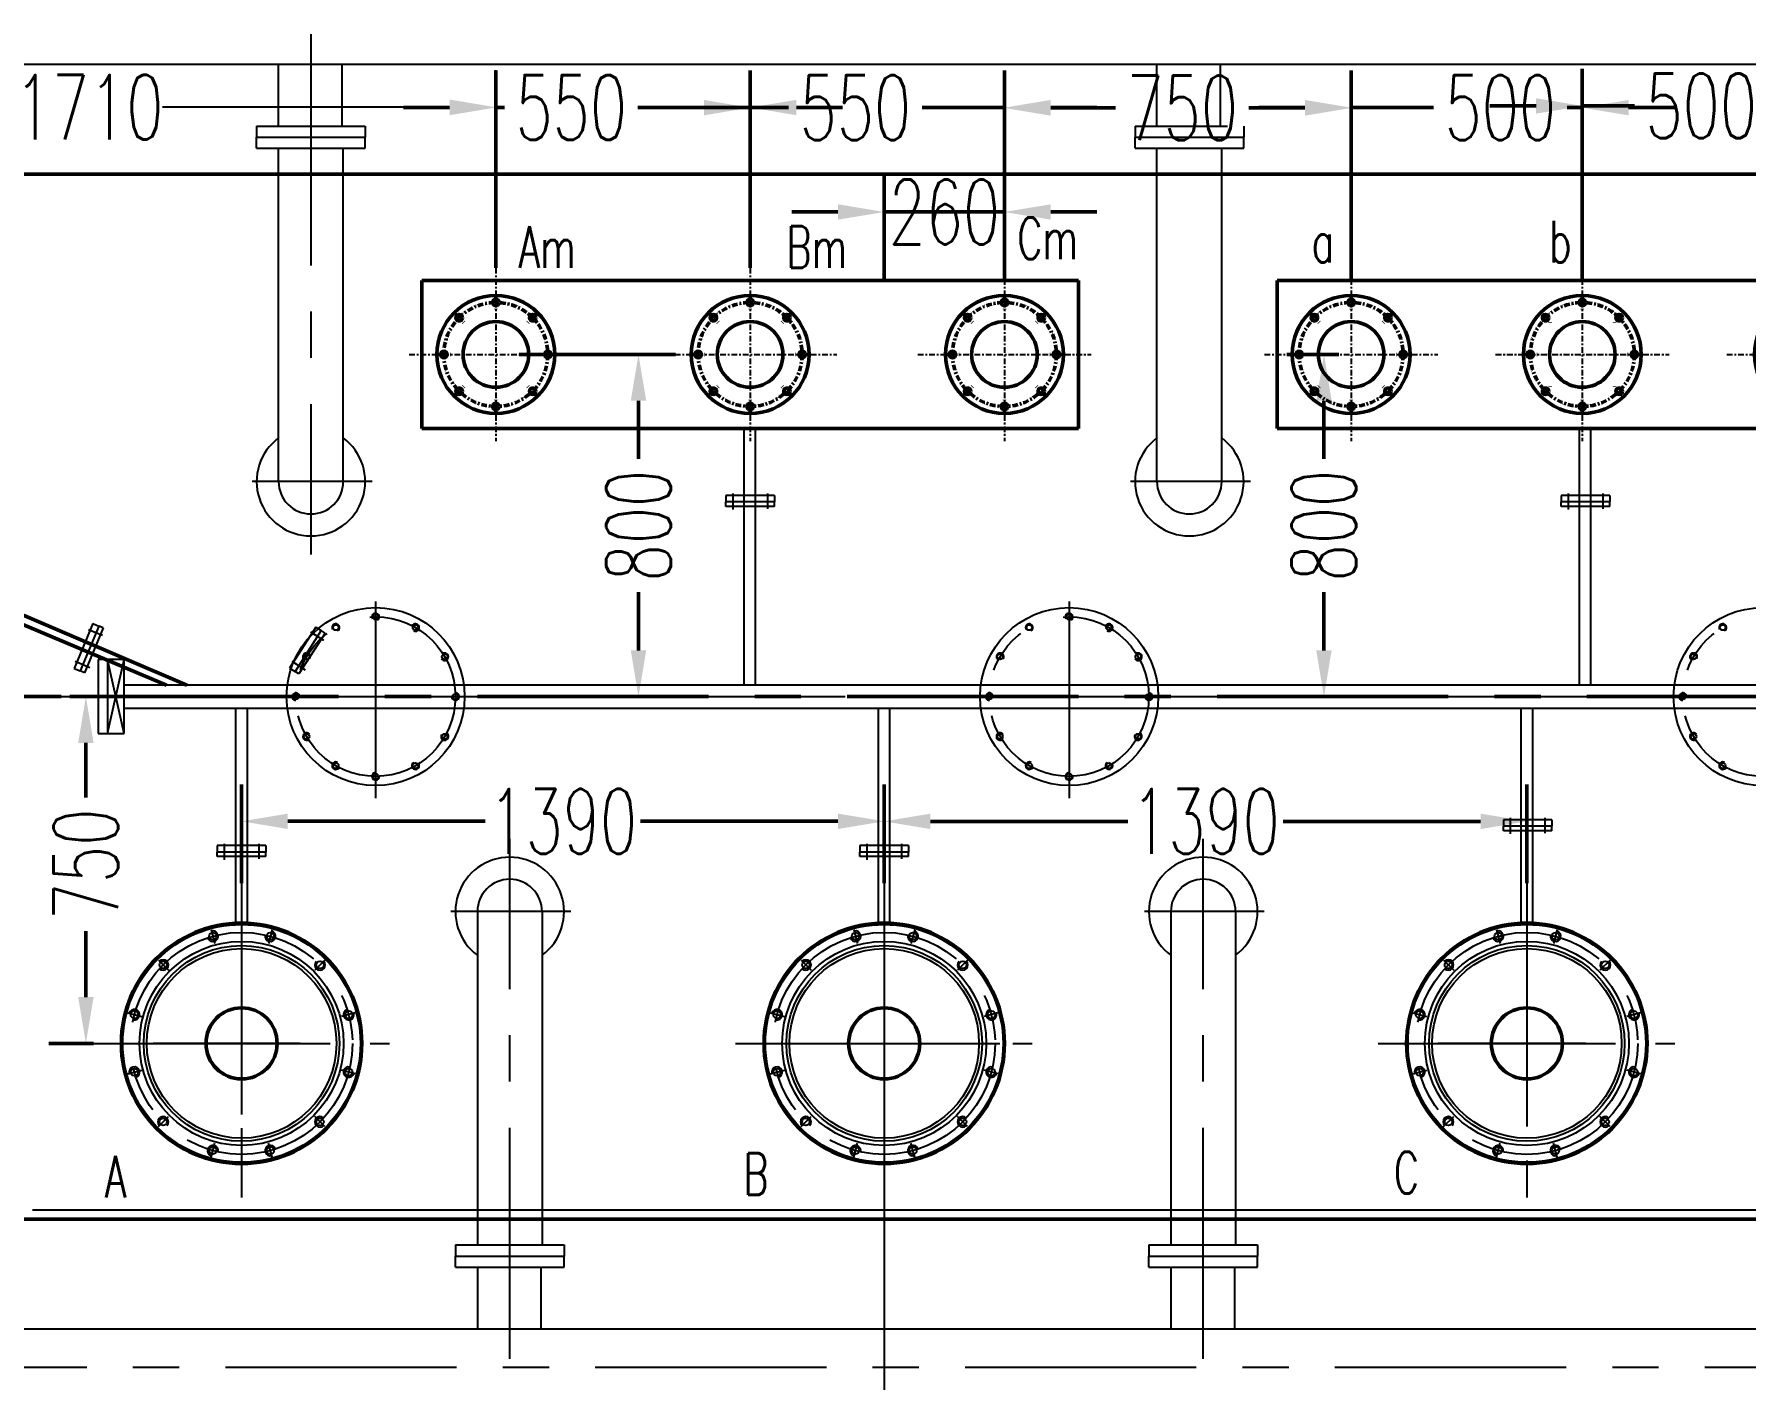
# Model space of a CAD drawing. Header units: inches. Extents: x -283 to 311, y 735 to 1155.
# Drawn here: x -179.5 to -86.9, y 819.7 to 892.4 of the extents above; entities that cross this region are included whole.
import ezdxf

# ---------------------------------------------------------------- set-up
doc = ezdxf.new("R2010")
doc.units = ezdxf.units.IN
doc.header["$LTSCALE"] = 10
for name, pattern in [('CENTER', [2, 1.25, -0.25, 0.25, -0.25]), ('DASHED', [0.75, 0.5, -0.25]), ('PHANTOM', [2.5, 1.25, -0.25, 0.25, -0.25, 0.25, -0.25])]:
    doc.linetypes.add(name, pattern=pattern)
for name, color, linetype, lineweight in [('0粗实线层', 7, 'Continuous', 50), ('1虚线层', 5, 'DASHED', 25), ('2中心线层', 1, 'CENTER', 25), ('4细实线层', 2, 'Continuous', 25), ('5文字层', 6, 'Continuous', 25), ('6标注层', 3, 'Continuous', 25)]:
    doc.layers.add(name, color=color, linetype=linetype, lineweight=lineweight)
for name, color, linetype in [('3', 6, 'PHANTOM'), ('3中心线层', 1, 'CENTER'), ('5', 3, 'Continuous')]:
    doc.layers.add(name, color=color, linetype=linetype)
doc.styles.get("Standard").update_dxf_attribs({"font": 'txt.shx', "width": 0.67, "bigfont": 'hztxt.shx'})
doc.styles.add('TH_GBDIM', font='txt.shx', dxfattribs={"width": 0.67, "bigfont": 'hztxt.shx'})
doc.dimstyles.new('TH_GBDIM', dxfattribs={"dimtxt": 3.5, "dimasz": 2.5, "dimexe": 2, "dimexo": 0, "dimgap": 1.5, "dimtad": 0, "dimdec": 1, "dimlfac": 40, "dimdsep": 46, "dimtxsty": 'TH_GBDIM', "dimcen": 2.5, "dimclrd": 3, "dimclre": 3, "dimclrt": 6, "dimadec": 0, "dimazin": 2, "dimtfac": 0.714286, "dimtdec": 1, "dimtmove": 0, "dimatfit": 3, "dimfxl": 0, "dimtzin": 0, "dimlwd": -1, "dimlwe": -1, "dimarcsym": 0})

# ---------------------------------------------------------------- blocks, each defined once
blk = doc.blocks.new('中低压套管')
at = {"layer": '0粗实线层', "color": 1, "linetype": 'CENTER'}
for p, q in [((179436.1, -43014.2), (179436.1, -43039.5)), ((179349, -43050.3), (179366.8, -43068.2)), ((179523.3, -43050.3), (179505.4, -43068.2)), ((179312.9, -43137.4), (179338.2, -43137.4)), ((179559.4, -43137.4), (179534.1, -43137.4)), ((179349, -43224.6), (179366.8, -43206.7)), ((179436.1, -43260.7), (179436.1, -43235.4)), ((179523.3, -43224.6), (179505.4, -43206.7))]:
    blk.add_line(p, q, dxfattribs=at)
at = {"layer": '0粗实线层'}
for centre, radius in [((179436.1, -43137.4), 127.5), ((179356.6, -43057.9), 7), ((179436.1, -43024.9), 7), ((179515.7, -43057.9), 7), ((179436.1, -43137.4), 71), ((179323.6, -43137.4), 7), ((179548.6, -43137.4), 7), ((179356.6, -43217), 7), ((179515.7, -43217), 7), ((179436.1, -43249.9), 7)]:
    blk.add_circle(centre, radius, dxfattribs=at)
at = {"layer": '0粗实线层', "color": 1, "linetype": 'CENTER'}
blk.add_circle((179436.1, -43137.4), 112.5, dxfattribs=at)
at = {"layer": '2中心线层'}
for p, q in [((179436.1, -42949.9), (179436.1, -43324.9)), ((179248.6, -43137.4), (179623.6, -43137.4))]:
    blk.add_line(p, q, dxfattribs=at)
blk = doc.blocks.new('*D45')
at = {"layer": '0粗实线层', "color": 3}
for p, q in [((-177.578, 856.613), (-174.705, 856.613)), ((-176.705, 854.113), (-176.705, 851.155)), ((-176.705, 840.363), (-176.705, 843.932)), ((-176.286, 837.863), (-178.705, 837.863))]:
    blk.add_line(p, q, dxfattribs=at)
for points in [[(-177.122, 854.113), (-176.289, 854.113), (-176.705, 856.613)], [(-177.122, 840.363), (-176.289, 840.363), (-176.705, 837.863)]]:
    blk.add_solid(points, dxfattribs=at)
at = {"layer": 'Defpoints', "color": 0}
for p in [(-177.578, 856.613), (-176.705, 856.613), (-176.286, 837.863)]:
    blk.add_point(p, dxfattribs=at)
at = {"layer": '0粗实线层', "color": 6, "insert": (-176.705, 847.543), "char_height": 3.5, "attachment_point": 5, "rotation": 90, "style": 'TH_GBDIM'}
blk.add_mtext('750', dxfattribs=at)
blk = doc.blocks.new('*D46')
at = {"layer": '0粗实线层', "color": 3}
for p, q in [((-153.273, 875.113), (-144.823, 875.113)), ((-146.823, 872.613), (-146.823, 869.475)), ((-146.823, 859.113), (-146.823, 862.252)), ((-148.411, 856.613), (-144.823, 856.613))]:
    blk.add_line(p, q, dxfattribs=at)
for points in [[(-147.239, 872.613), (-146.406, 872.613), (-146.823, 875.113)], [(-147.239, 859.113), (-146.406, 859.113), (-146.823, 856.613)]]:
    blk.add_solid(points, dxfattribs=at)
at = {"layer": 'Defpoints', "color": 0}
for p in [(-153.273, 875.113), (-148.411, 856.613), (-146.823, 856.613)]:
    blk.add_point(p, dxfattribs=at)
at = {"layer": '0粗实线层', "color": 6, "insert": (-146.823, 865.863), "char_height": 3.5, "attachment_point": 5, "rotation": 90, "style": 'TH_GBDIM'}
blk.add_mtext('800{}{}', dxfattribs=at)
blk = doc.blocks.new('*D47')
at = {"layer": '0粗实线层', "color": 3}
for p, q in [((-108.957, 875.113), (-111.757, 875.113)), ((-109.757, 872.613), (-109.757, 869.475)), ((-109.757, 859.113), (-109.757, 862.252)), ((-108.736, 856.613), (-111.757, 856.613))]:
    blk.add_line(p, q, dxfattribs=at)
for points in [[(-110.174, 872.613), (-109.341, 872.613), (-109.757, 875.113)], [(-110.174, 859.113), (-109.341, 859.113), (-109.757, 856.613)]]:
    blk.add_solid(points, dxfattribs=at)
at = {"layer": 'Defpoints', "color": 0}
for p in [(-108.957, 875.113), (-109.757, 856.613), (-108.736, 856.613)]:
    blk.add_point(p, dxfattribs=at)
at = {"layer": '0粗实线层', "color": 6, "insert": (-109.757, 865.863), "char_height": 3.5, "attachment_point": 5, "rotation": 90, "style": 'TH_GBDIM'}
blk.add_mtext('800{}{}', dxfattribs=at)
blk = doc.blocks.new('*D48')
at = {"layer": '0粗实线层', "color": 3}
for p, q in [((-154.534, 879.801), (-154.534, 890.465)), ((-140.784, 879.801), (-140.784, 890.465)), ((-157.034, 888.465), (-159.534, 888.465)), ((-154.534, 888.465), (-154.074, 888.465)), ((-140.784, 888.465), (-146.851, 888.465)), ((-138.284, 888.465), (-135.784, 888.465))]:
    blk.add_line(p, q, dxfattribs=at)
for points in [[(-157.034, 888.881), (-157.034, 888.048), (-154.534, 888.465)], [(-138.284, 888.881), (-138.284, 888.048), (-140.784, 888.465)]]:
    blk.add_solid(points, dxfattribs=at)
at = {"layer": 'Defpoints', "color": 0}
for p in [(-140.784, 888.465), (-154.534, 879.801), (-140.784, 879.801)]:
    blk.add_point(p, dxfattribs=at)
at = {"layer": '0粗实线层', "color": 6, "insert": (-150.462, 888.465), "char_height": 3.5, "attachment_point": 5, "style": 'TH_GBDIM'}
blk.add_mtext('550', dxfattribs=at)
blk = doc.blocks.new('*D49')
at = {"layer": '0粗实线层', "color": 3}
for p, q in [((-140.784, 879.801), (-140.784, 890.458)), ((-127.034, 879.801), (-127.034, 890.458)), ((-143.284, 888.458), (-145.784, 888.458)), ((-140.784, 888.458), (-138.707, 888.458)), ((-127.034, 888.458), (-131.484, 888.458)), ((-124.534, 888.458), (-122.034, 888.458))]:
    blk.add_line(p, q, dxfattribs=at)
for points in [[(-143.284, 888.875), (-143.284, 888.042), (-140.784, 888.458)], [(-124.534, 888.875), (-124.534, 888.042), (-127.034, 888.458)]]:
    blk.add_solid(points, dxfattribs=at)
at = {"layer": 'Defpoints', "color": 0}
for p in [(-127.034, 888.458), (-140.784, 879.801), (-127.034, 879.801)]:
    blk.add_point(p, dxfattribs=at)
at = {"layer": '0粗实线层', "color": 6, "insert": (-135.095, 888.458), "char_height": 3.5, "attachment_point": 5, "style": 'TH_GBDIM'}
blk.add_mtext('550', dxfattribs=at)
blk = doc.blocks.new('*D50')
at = {"layer": '0粗实线层', "color": 3}
for p, q in [((-108.286, 879.801), (-108.286, 890.458)), ((-95.786, 879.801), (-95.786, 890.458)), ((-110.786, 888.458), (-113.286, 888.458)), ((-108.286, 888.458), (-103.832, 888.458)), ((-95.786, 888.458), (-96.609, 888.458)), ((-93.286, 888.458), (-90.786, 888.458))]:
    blk.add_line(p, q, dxfattribs=at)
for points in [[(-110.786, 888.874), (-110.786, 888.041), (-108.286, 888.458)], [(-93.286, 888.874), (-93.286, 888.041), (-95.786, 888.458)]]:
    blk.add_solid(points, dxfattribs=at)
at = {"layer": 'Defpoints', "color": 0}
for p in [(-95.786, 888.458), (-108.286, 879.801), (-95.786, 879.801)]:
    blk.add_point(p, dxfattribs=at)
at = {"layer": '0粗实线层', "color": 6, "insert": (-100.22, 888.458), "char_height": 3.5, "attachment_point": 5, "style": 'TH_GBDIM'}
blk.add_mtext('500', dxfattribs=at)
blk = doc.blocks.new('*D51')
at = {"layer": '0粗实线层', "color": 3}
for p, q in [((-95.786, 879.051), (-95.786, 890.551)), ((-83.286, 879.801), (-83.286, 890.551)), ((-98.286, 888.551), (-100.786, 888.551)), ((-95.786, 888.551), (-92.971, 888.551)), ((-83.286, 888.551), (-85.748, 888.551)), ((-80.786, 888.551), (-78.286, 888.551))]:
    blk.add_line(p, q, dxfattribs=at)
for points in [[(-98.286, 888.968), (-98.286, 888.135), (-95.786, 888.551)], [(-80.786, 888.968), (-80.786, 888.135), (-83.286, 888.551)]]:
    blk.add_solid(points, dxfattribs=at)
at = {"layer": 'Defpoints', "color": 0}
for p in [(-83.286, 888.551), (-83.286, 879.801), (-95.786, 879.051)]:
    blk.add_point(p, dxfattribs=at)
at = {"layer": '0粗实线层', "color": 6, "insert": (-89.359, 888.551), "char_height": 3.5, "attachment_point": 5, "style": 'TH_GBDIM'}
blk.add_mtext('500', dxfattribs=at)
blk = doc.blocks.new('*D52')
at = {"layer": '0粗实线层', "color": 3}
for p, q in [((-127.034, 879.113), (-127.034, 890.441)), ((-108.286, 879.051), (-108.286, 890.441)), ((-124.534, 888.441), (-121.035, 888.441)), ((-110.786, 888.441), (-113.812, 888.441))]:
    blk.add_line(p, q, dxfattribs=at)
for points in [[(-124.534, 888.857), (-124.534, 888.024), (-127.034, 888.441)], [(-110.786, 888.857), (-110.786, 888.024), (-108.286, 888.441)]]:
    blk.add_solid(points, dxfattribs=at)
at = {"layer": 'Defpoints', "color": 0}
for p in [(-127.034, 888.441), (-127.034, 879.113), (-108.286, 879.051)]:
    blk.add_point(p, dxfattribs=at)
at = {"layer": '0粗实线层', "color": 6, "insert": (-117.423, 888.441), "char_height": 3.5, "attachment_point": 5, "style": 'TH_GBDIM'}
blk.add_mtext('750', dxfattribs=at)
blk = doc.blocks.new('*D87')
at = {"layer": '0粗实线层', "color": 3}
for p, q in [((-168.286, 846.524), (-168.286, 851.87)), ((-133.536, 846.524), (-133.536, 851.87)), ((-165.786, 849.87), (-155.112, 849.87)), ((-136.036, 849.87), (-146.709, 849.87))]:
    blk.add_line(p, q, dxfattribs=at)
for points in [[(-165.786, 850.287), (-165.786, 849.454), (-168.286, 849.87)], [(-136.036, 850.287), (-136.036, 849.454), (-133.536, 849.87)]]:
    blk.add_solid(points, dxfattribs=at)
at = {"layer": 'Defpoints', "color": 0}
for p in [(-133.536, 849.87), (-168.286, 846.524), (-133.536, 846.524)]:
    blk.add_point(p, dxfattribs=at)
at = {"layer": '0粗实线层', "color": 6, "insert": (-150.911, 849.87), "char_height": 3.5, "attachment_point": 5, "style": 'TH_GBDIM'}
blk.add_mtext('1390', dxfattribs=at)
blk = doc.blocks.new('*D88')
at = {"layer": '0粗实线层', "color": 3}
for p, q in [((-98.786, 846.524), (-98.786, 851.868)), ((-133.536, 849.87), (-133.536, 847.868)), ((-131.036, 849.868), (-120.362, 849.868)), ((-101.286, 849.868), (-111.959, 849.868))]:
    blk.add_line(p, q, dxfattribs=at)
for points in [[(-131.036, 850.285), (-131.036, 849.452), (-133.536, 849.868)], [(-101.286, 850.285), (-101.286, 849.452), (-98.786, 849.868)]]:
    blk.add_solid(points, dxfattribs=at)
at = {"layer": 'Defpoints', "color": 0}
for p in [(-133.536, 849.87), (-98.786, 849.868), (-98.786, 846.524)]:
    blk.add_point(p, dxfattribs=at)
at = {"layer": '0粗实线层', "color": 6, "insert": (-116.161, 849.868), "char_height": 3.5, "attachment_point": 5, "style": 'TH_GBDIM'}
blk.add_mtext('1390', dxfattribs=at)
blk = doc.blocks.new('*D41')
at = {"layer": '0粗实线层', "color": 3}
for p, q in [((-133.536, 879.113), (-133.536, 884.816)), ((-127.034, 879.113), (-127.034, 884.816)), ((-136.036, 882.816), (-138.536, 882.816)), ((-127.034, 882.816), (-133.536, 882.816)), ((-124.534, 882.816), (-122.034, 882.816))]:
    blk.add_line(p, q, dxfattribs=at)
for points in [[(-136.036, 883.233), (-136.036, 882.4), (-133.536, 882.816)], [(-124.534, 883.233), (-124.534, 882.4), (-127.034, 882.816)]]:
    blk.add_solid(points, dxfattribs=at)
at = {"layer": 'Defpoints', "color": 0}
for p in [(-133.536, 882.816), (-133.536, 879.113), (-127.034, 879.113)]:
    blk.add_point(p, dxfattribs=at)
at = {"layer": '0粗实线层', "color": 6, "insert": (-130.285, 882.816), "char_height": 3.5, "attachment_point": 5, "style": 'TH_GBDIM'}
blk.add_mtext('260', dxfattribs=at)
blk = doc.blocks.new('*D56')
at = {"color": 3}
for p, q in [((-133.536, 829.533), (-133.536, 766.999)), ((-52.286, 800.362), (-52.286, 766.999)), ((-131.036, 768.999), (-93.283, 768.999)), ((-54.786, 768.999), (-84.418, 768.999))]:
    blk.add_line(p, q, dxfattribs=at)
for points in [[(-131.036, 769.416), (-131.036, 768.582), (-133.536, 768.999)], [(-54.786, 769.416), (-54.786, 768.582), (-52.286, 768.999)]]:
    blk.add_solid(points, dxfattribs=at)
at = {"layer": 'Defpoints', "color": 0}
for p in [(-133.536, 829.533), (-52.286, 800.362), (-52.286, 768.999)]:
    blk.add_point(p, dxfattribs=at)
at = {"color": 6, "insert": (-88.851, 768.999), "char_height": 3.5, "attachment_point": 5, "style": 'TH_GBDIM'}
blk.add_mtext('3250', dxfattribs=at)
blk = doc.blocks.new('*D57')
at = {"color": 3}
for p, q in [((-197.286, 875.774), (-197.286, 890.48)), ((-154.534, 879.801), (-154.534, 890.48)), ((-194.786, 888.48), (-180.493, 888.48)), ((-157.034, 888.48), (-172.566, 888.48))]:
    blk.add_line(p, q, dxfattribs=at)
for points in [[(-194.786, 888.897), (-194.786, 888.064), (-197.286, 888.48)], [(-157.034, 888.897), (-157.034, 888.064), (-154.534, 888.48)]]:
    blk.add_solid(points, dxfattribs=at)
at = {"layer": 'Defpoints', "color": 0}
for p in [(-154.534, 888.48), (-154.534, 879.801), (-197.286, 875.774)]:
    blk.add_point(p, dxfattribs=at)
at = {"color": 6, "insert": (-176.529, 888.48), "char_height": 3.5, "attachment_point": 5, "style": 'TH_GBDIM'}
blk.add_mtext('1710', dxfattribs=at)
blk = doc.blocks.new('*D103')
at = {"layer": '0粗实线层', "color": 3}
for p, q in [((-217.811, 849.438), (-217.811, 760.421)), ((-39.786, 800.362), (-39.786, 760.421)), ((-215.311, 762.421), (-132.996, 762.421)), ((-42.286, 762.421), (-124.601, 762.421))]:
    blk.add_line(p, q, dxfattribs=at)
for points in [[(-215.311, 762.838), (-215.311, 762.005), (-217.811, 762.421)], [(-42.286, 762.838), (-42.286, 762.005), (-39.786, 762.421)]]:
    blk.add_solid(points, dxfattribs=at)
at = {"layer": 'Defpoints', "color": 0}
for p in [(-217.811, 849.438), (-39.786, 800.362), (-39.786, 762.421)]:
    blk.add_point(p, dxfattribs=at)
at = {"layer": '0粗实线层', "color": 6, "insert": (-128.798, 762.421), "char_height": 3.5, "attachment_point": 5, "style": 'TH_GBDIM'}
blk.add_mtext('7130{}{}', dxfattribs=at)

msp = doc.modelspace()

# ---------------------------------------------------------------- linework, layer by layer
for p, q in [((-208.4106, 890.8008), (-64.7856, 890.8008)), ((-141.1141, 857.2383), (-141.1141, 871.1133)), ((-140.4891, 857.2383), (-140.4891, 871.1133)), ((-95.9431, 857.2383), (-95.9431, 871.1133)), ((-95.3181, 857.2383), (-95.3181, 871.1133)), ((-139.4746, 867.4927), (-142.0996, 867.4927)), ((-142.0996, 867.4927), (-142.0996, 867.1427)), ((-139.4746, 867.4927), (-139.4746, 867.1427)), ((-94.3036, 867.4927), (-96.9286, 867.4927)), ((-96.9286, 867.4927), (-96.9286, 867.1427)), ((-94.3036, 867.4927), (-94.3036, 867.1427)), ((-142.0996, 866.8927), (-142.0996, 867.1427)), ((-139.4746, 867.1427), (-142.0996, 867.1427)), ((-139.4746, 866.8927), (-142.0996, 866.8927)), ((-139.4746, 866.8927), (-139.4746, 867.1427)), ((-96.9286, 866.8927), (-96.9286, 867.1427)), ((-94.3036, 867.1427), (-96.9286, 867.1427)), ((-94.3036, 866.8927), (-96.9286, 866.8927)), ((-94.3036, 866.8927), (-94.3036, 867.1427)), ((-176.3204, 860.5576), (-177.3381, 858.1379)), ((-175.9978, 860.4219), (-177.0155, 858.0022)), ((-175.7673, 860.3249), (-176.785, 857.9052)), ((-176.3204, 860.5576), (-175.9978, 860.4219)), ((-175.7673, 860.3249), (-175.9978, 860.4219)), ((-164.2723, 860.3705), (-165.6874, 858.1595)), ((-163.9775, 860.1818), (-165.3926, 857.9709)), ((-163.767, 860.047), (-165.182, 857.8361)), ((-164.2723, 860.3705), (-163.9775, 860.1818)), ((-163.767, 860.047), (-163.9775, 860.1818)), ((-177.3381, 858.1379), (-177.0155, 858.0022)), ((-176.785, 857.9052), (-177.0155, 858.0022)), ((-165.6874, 858.1595), (-165.3926, 857.9709)), ((-165.182, 857.8361), (-165.3926, 857.9709)), ((-168.5981, 844.3558), (-168.5981, 855.9883)), ((-167.9731, 844.3558), (-167.9731, 855.9883)), ((-133.8481, 844.3558), (-133.8481, 855.9883)), ((-133.2231, 844.3558), (-133.2231, 855.9883)), ((-99.0951, 844.3559), (-99.0951, 855.9883)), ((-98.4701, 844.3556), (-98.4701, 855.9883)), ((-97.4323, 849.959), (-100.0573, 849.959)), ((-100.0573, 849.959), (-100.0573, 849.609)), ((-100.0573, 849.359), (-100.0573, 849.609)), ((-97.4323, 849.609), (-100.0573, 849.609)), ((-97.4323, 849.959), (-97.4323, 849.609)), ((-97.4323, 849.359), (-97.4323, 849.609)), ((-97.4323, 849.359), (-100.0573, 849.359)), ((-166.9731, 848.561), (-169.5981, 848.561)), ((-169.5981, 848.561), (-169.5981, 848.211)), ((-169.5981, 847.961), (-169.5981, 848.211)), ((-166.9731, 848.211), (-169.5981, 848.211)), ((-166.9731, 847.961), (-169.5981, 847.961)), ((-166.9731, 848.561), (-166.9731, 848.211)), ((-166.9731, 847.961), (-166.9731, 848.211)), ((-132.2231, 848.561), (-134.8481, 848.561)), ((-134.8481, 848.561), (-134.8481, 848.211)), ((-134.8481, 847.961), (-134.8481, 848.211)), ((-132.2231, 848.211), (-134.8481, 848.211)), ((-132.2231, 847.961), (-134.8481, 847.961)), ((-132.2231, 848.561), (-132.2231, 848.211)), ((-132.2231, 847.961), (-132.2231, 848.211)), ((-180.1376, 828.3633), (-64.7856, 828.3633)), ((-179.5849, 828.8582), (-64.7856, 828.8582)), ((-208.4106, 822.4258), (-64.7856, 822.4258))]:
    msp.add_line(p, q)
for centre, radius in [((-161.0356, 856.6133), 4.8125), ((-161.0356, 860.9258), 0.15), ((-123.5356, 856.6133), 4.8125), ((-123.5356, 860.9258), 0.15), ((-86.0356, 856.6133), 4.8125), ((-163.1919, 860.348), 0.15), ((-158.8794, 860.348), 0.15), ((-125.6919, 860.348), 0.15), ((-121.3794, 860.348), 0.15), ((-88.1919, 860.348), 0.15), ((-164.7703, 858.7695), 0.15), ((-157.3009, 858.7695), 0.15), ((-127.2703, 858.7695), 0.15), ((-119.8009, 858.7695), 0.15), ((-89.7703, 858.7695), 0.15), ((-165.3481, 856.6133), 0.15), ((-156.7231, 856.6133), 0.15), ((-127.8481, 856.6133), 0.15), ((-119.2231, 856.6133), 0.15), ((-90.3481, 856.6133), 0.15), ((-164.7703, 854.457), 0.15), ((-157.3009, 854.457), 0.15), ((-127.2703, 854.457), 0.15), ((-119.8009, 854.457), 0.15), ((-89.7703, 854.457), 0.15), ((-163.1919, 852.8785), 0.15), ((-161.0356, 852.3008), 0.15), ((-158.8794, 852.8785), 0.15), ((-125.6919, 852.8785), 0.15), ((-123.5356, 852.3008), 0.15), ((-121.3794, 852.8785), 0.15), ((-88.1919, 852.8785), 0.15), ((-168.2856, 837.8633), 6.425), ((-133.5356, 837.8633), 6.425), ((-98.7856, 837.8633), 6.425), ((-169.8385, 843.6588), 0.2), ((-166.7327, 843.6588), 0.2), ((-135.0885, 843.6588), 0.2), ((-131.9827, 843.6588), 0.2), ((-100.3385, 843.6588), 0.2), ((-97.2327, 843.6588), 0.2), ((-168.2856, 837.8633), 5.125), ((-172.5282, 842.1059), 0.2), ((-164.043, 842.1059), 0.2), ((-133.5356, 837.8633), 5.125), ((-137.7782, 842.1059), 0.2), ((-129.293, 842.1059), 0.2), ((-98.7856, 837.8633), 5.125), ((-103.0282, 842.1059), 0.2), ((-94.543, 842.1059), 0.2), ((-174.0812, 839.4162), 0.2), ((-162.4901, 839.4162), 0.2), ((-139.3312, 839.4162), 0.2), ((-127.7401, 839.4162), 0.2), ((-104.5812, 839.4162), 0.2), ((-92.9901, 839.4162), 0.2), ((-174.0812, 836.3104), 0.2), ((-162.4901, 836.3104), 0.2), ((-139.3312, 836.3104), 0.2), ((-127.7401, 836.3104), 0.2), ((-104.5812, 836.3104), 0.2), ((-92.9901, 836.3104), 0.2), ((-172.5282, 833.6206), 0.2), ((-164.043, 833.6206), 0.2), ((-137.7782, 833.6206), 0.2), ((-129.293, 833.6206), 0.2), ((-103.0282, 833.6206), 0.2), ((-94.543, 833.6206), 0.2), ((-169.8385, 832.0677), 0.2), ((-166.7327, 832.0677), 0.2), ((-135.0885, 832.0677), 0.2), ((-131.9827, 832.0677), 0.2), ((-100.3385, 832.0677), 0.2), ((-97.2327, 832.0677), 0.2)]:
    msp.add_circle(centre, radius)
at = {"layer": '0粗实线层', "color": 0}
for p, q in [((-63.2856, 884.8633), (-203.7856, 884.8633)), ((-158.5344, 879.1133), (-123.0344, 879.1133)), ((-158.5344, 871.1133), (-158.5344, 879.1133)), ((-123.0344, 871.1133), (-123.0344, 879.1133)), ((-112.2856, 879.1133), (-79.2856, 879.1133)), ((-112.2856, 871.1133), (-112.2856, 879.1133)), ((-158.5344, 871.1133), (-123.0344, 871.1133)), ((-112.2856, 871.1133), (-79.2856, 871.1133)), ((-191.4605, 865.2778), (-172.345, 857.2383)), ((-63.2856, 828.3633), (-203.7856, 828.3633))]:
    msp.add_line(p, q, dxfattribs=at)
at = {"layer": '0粗实线层'}
msp.add_line((-191.024, 865.6735), (-171.2502, 857.2383), dxfattribs=at)
at = {"layer": '0粗实线层', "color": 1, "linetype": 'CENTER'}
msp.add_line((-63.0358, 856.6133), (-203.5358, 856.6133), dxfattribs=at)
at = {"layer": '0粗实线层', "color": 0}
for centre, radius in [((-168.2856, 837.8633), 6.5), ((-133.5356, 837.8633), 6.5), ((-98.7856, 837.8633), 6.5), ((-168.2856, 837.8633), 1.9227), ((-133.5356, 837.8633), 1.9227), ((-98.7856, 837.8633), 1.9227)]:
    msp.add_circle(centre, radius, dxfattribs=at)
at = {"layer": '1虚线层'}
for p, q in [((-118.7856, 887.4633), (-118.7856, 890.8008)), ((-115.3503, 887.4633), (-115.3503, 890.8008)), ((-119.9731, 887.4633), (-114.0981, 887.4633)), ((-119.9731, 887.4633), (-119.9731, 886.8633)), ((-119.9731, 886.8633), (-114.0981, 886.8633)), ((-114.0981, 887.4633), (-114.0981, 886.8633))]:
    msp.add_line(p, q, dxfattribs=at)
at = {"layer": '2中心线层'}
for p, q in [((-173.6606, 856.6133), (-148.4106, 856.6133)), ((-105.7481, 856.6133), (-35.3694, 856.6133)), ((-168.2856, 848.2736), (-168.2856, 831.2826)), ((-133.5356, 848.2736), (-133.5356, 831.2826)), ((-168.2856, 846.5236), (-168.2856, 829.5326)), ((-168.2856, 846.5236), (-168.2856, 829.5326)), ((-133.5356, 846.5236), (-133.5356, 829.5326)), ((-98.7856, 846.5236), (-98.7856, 829.5326)), ((-98.7856, 845.8633), (-98.7856, 829.8633)), ((-133.5356, 844.1133), (-133.5356, 831.6133)), ((-169.9325, 844.0097), (-169.7328, 843.2644)), ((-166.6387, 844.0097), (-166.8384, 843.2644)), ((-135.1825, 844.0097), (-134.9828, 843.2644)), ((-131.8887, 844.0097), (-132.0884, 843.2644)), ((-100.4325, 844.0097), (-100.2328, 843.2644)), ((-97.1387, 844.0097), (-97.3384, 843.2644)), ((-172.7851, 842.3628), (-172.2395, 841.8171)), ((-163.7861, 842.3628), (-164.3317, 841.8171)), ((-138.0351, 842.3628), (-137.4895, 841.8171)), ((-129.0361, 842.3628), (-129.5817, 841.8171)), ((-103.2851, 842.3628), (-102.7395, 841.8171)), ((-94.2861, 842.3628), (-94.8317, 841.8171)), ((-174.432, 839.5102), (-173.6867, 839.3105)), ((-162.1392, 839.5102), (-162.8845, 839.3105)), ((-139.682, 839.5102), (-138.9367, 839.3105)), ((-127.3892, 839.5102), (-128.1345, 839.3105)), ((-104.932, 839.5102), (-104.1867, 839.3105)), ((-92.6392, 839.5102), (-93.3845, 839.3105)), ((-176.326, 837.8633), (-160.3436, 837.8633)), ((-176.2856, 837.8633), (-160.2856, 837.8633)), ((-141.576, 837.8633), (-125.5936, 837.8633)), ((-141.5356, 837.8633), (-125.5356, 837.8633)), ((-141.5356, 837.8633), (-125.5356, 837.8633)), ((-139.7856, 837.8633), (-127.2856, 837.8633)), ((-106.826, 837.8633), (-90.8436, 837.8633)), ((-106.7856, 837.8633), (-90.7856, 837.8633)), ((-174.432, 836.2163), (-173.6867, 836.4161)), ((-162.1392, 836.2163), (-162.8845, 836.4161)), ((-139.682, 836.2163), (-138.9367, 836.4161)), ((-127.3892, 836.2163), (-128.1345, 836.4161)), ((-104.932, 836.2163), (-104.1867, 836.4161)), ((-92.6392, 836.2163), (-93.3845, 836.4161)), ((-172.7851, 833.3638), (-172.2395, 833.9094)), ((-163.7861, 833.3638), (-164.3317, 833.9094)), ((-138.0351, 833.3638), (-137.4895, 833.9094)), ((-129.0361, 833.3638), (-129.5817, 833.9094)), ((-103.2851, 833.3638), (-102.7395, 833.9094)), ((-94.2861, 833.3638), (-94.8317, 833.9094)), ((-169.9325, 831.7168), (-169.7328, 832.4622)), ((-166.6387, 831.7168), (-166.8384, 832.4622)), ((-135.1825, 831.7168), (-134.9828, 832.4622)), ((-131.8887, 831.7168), (-132.0884, 832.4622)), ((-100.4325, 831.7168), (-100.2328, 832.4622)), ((-97.1387, 831.7168), (-97.3384, 832.4622)), ((-209.1606, 820.3633), (-57.9106, 820.3633))]:
    msp.add_line(p, q, dxfattribs=at)
for centre, radius in [((-161.0356, 856.6133), 4.3125), ((-123.5356, 856.6133), 4.3125), ((-86.0356, 856.6133), 4.3125), ((-168.2856, 837.8633), 6), ((-133.5356, 837.8633), 6), ((-98.7856, 837.8633), 6)]:
    msp.add_circle(centre, radius, dxfattribs=at)
at = {"layer": '3'}
for p, q in [((-161.2317, 868.2383), (-167.7126, 868.2383)), ((-113.7319, 868.2383), (-120.2128, 868.2383)), ((-161.0356, 861.7492), (-161.0356, 851.1188)), ((-123.5356, 861.7492), (-123.5356, 851.1188)), ((-198.8154, 856.6133), (-43.6789, 856.6133)), ((-172.7477, 856.6133), (-135.6528, 856.6133)), ((-150.4818, 844.9883), (-156.9628, 844.9883)), ((-112.9818, 844.9883), (-119.4628, 844.9883))]:
    msp.add_line(p, q, dxfattribs=at)
at = {"layer": '3中心线层'}
for p, q in [((-164.5354, 892.4275), (-164.5354, 864.3038)), ((-141.7246, 867.5933), (-141.7246, 866.7279)), ((-139.8496, 867.5933), (-139.8496, 866.7681)), ((-96.5536, 867.5933), (-96.5536, 866.7279)), ((-94.6786, 867.5933), (-94.6786, 866.7681)), ((-176.5586, 860.2509), (-175.7979, 859.931)), ((-164.5592, 860.1089), (-163.8641, 859.664)), ((-177.2855, 858.5225), (-176.4878, 858.187)), ((-165.57, 858.5296), (-164.8411, 858.0631)), ((-99.6823, 850.0597), (-99.6823, 849.1943)), ((-97.8073, 850.0597), (-97.8073, 849.2344)), ((-153.7856, 820.799), (-153.7856, 848.9228)), ((-116.2856, 820.799), (-116.2856, 848.9228)), ((-169.2231, 848.6616), (-169.2231, 847.7962)), ((-167.3481, 848.6616), (-167.3481, 847.8363)), ((-134.4731, 848.6616), (-134.4731, 847.7962)), ((-132.5981, 848.6616), (-132.5981, 847.8363)), ((-168.2856, 840.7803), (-168.2856, 835.9927)), ((-98.7856, 840.7803), (-98.7856, 835.9927)), ((-168.2856, 840.0303), (-168.2856, 835.2427)), ((-133.5356, 840.0303), (-133.5356, 835.2427)), ((-98.7856, 840.0303), (-98.7856, 835.2427)), ((-165.1088, 837.8633), (-173.0752, 837.8633)), ((-171.4624, 837.8633), (-163.496, 837.8633)), ((-136.7124, 837.8633), (-128.746, 837.8633)), ((-136.7124, 837.8633), (-128.746, 837.8633)), ((-95.6088, 837.8633), (-103.5752, 837.8633)), ((-101.9624, 837.8633), (-93.996, 837.8633))]:
    msp.add_line(p, q, dxfattribs=at)
at = {"layer": '4细实线层'}
for centre, start, end in [((-161.0356, 860.9258), 300, 211.328717), ((-123.5356, 860.9258), 300, 211.328717), ((-163.1919, 860.348), 300, 211.328717), ((-158.8794, 860.348), 240, 151.328717), ((-125.6919, 860.348), 300, 211.328717), ((-121.3794, 860.348), 240, 151.328717), ((-88.1919, 860.348), 300, 211.328717), ((-164.7703, 858.7695), 330, 241.328717), ((-157.3009, 858.7695), 210, 121.328717), ((-127.2703, 858.7695), 330, 241.328717), ((-119.8009, 858.7695), 210, 121.328717), ((-89.7703, 858.7695), 330, 241.328717), ((-165.3481, 856.6133), 0, 271.328717), ((-156.7231, 856.6133), 180, 91.328717), ((-127.8481, 856.6133), 0, 271.328717), ((-119.2231, 856.6133), 180, 91.328717), ((-90.3481, 856.6133), 0, 271.328717), ((-164.7703, 854.457), 30, 301.328717), ((-157.3009, 854.457), 150, 61.328717), ((-127.2703, 854.457), 30, 301.328717), ((-119.8009, 854.457), 150, 61.328717), ((-89.7703, 854.457), 30, 301.328717), ((-163.1919, 852.8785), 60, 331.328717), ((-161.0356, 852.3008), 90, 1.328717), ((-158.8794, 852.8785), 120, 31.328717), ((-125.6919, 852.8785), 60, 331.328717), ((-123.5356, 852.3008), 90, 1.328717), ((-121.3794, 852.8785), 120, 31.328717), ((-88.1919, 852.8785), 60, 331.328717)]:
    msp.add_arc(centre, 0.2, start, end, dxfattribs=at)
at = {"layer": '5', "color": 0}
for p, q in [((-166.2854, 887.4633), (-166.2854, 890.8008)), ((-162.8501, 887.4633), (-162.8501, 890.8008)), ((-167.4729, 887.4633), (-161.5979, 887.4633)), ((-167.4729, 887.4633), (-167.4729, 886.8633)), ((-167.4729, 886.2633), (-167.4729, 886.8633)), ((-167.4729, 886.8633), (-161.5979, 886.8633)), ((-167.4729, 886.8633), (-161.5979, 886.8633)), ((-161.5979, 887.4633), (-161.5979, 886.8633)), ((-161.5979, 886.2633), (-161.5979, 886.8633)), ((-119.9731, 886.2633), (-119.9731, 886.8633)), ((-119.9731, 886.8633), (-114.0981, 886.8633)), ((-114.0981, 886.2633), (-114.0981, 886.8633)), ((-167.4729, 886.2633), (-161.5979, 886.2633)), ((-166.2854, 868.2383), (-166.2854, 886.2633)), ((-162.7854, 868.2383), (-162.7854, 886.2633)), ((-119.9731, 886.2633), (-114.0981, 886.2633)), ((-118.7856, 868.2383), (-118.7856, 886.2633)), ((-115.2856, 868.2383), (-115.2856, 886.2633)), ((-174.6377, 858.6132), (-176.0376, 858.6132)), ((-176.0376, 858.6132), (-176.0376, 854.6133)), ((-175.5376, 858.6132), (-175.5376, 854.6133)), ((-175.5376, 854.6133), (-174.6377, 858.6132)), ((-174.6377, 854.6133), (-175.5376, 858.6132)), ((-174.6377, 854.6133), (-174.6377, 858.6132)), ((-68.0356, 857.2383), (-174.6377, 857.2383)), ((-174.6377, 855.9883), (-68.0356, 855.9883)), ((-176.0376, 854.6133), (-174.6377, 854.6133)), ((-155.5356, 844.9883), (-155.5356, 826.9633)), ((-152.0356, 844.9883), (-152.0356, 826.9633)), ((-118.0356, 844.9883), (-118.0356, 826.9633)), ((-114.5356, 844.9883), (-114.5356, 826.9633)), ((-156.7231, 826.9633), (-150.8481, 826.9633)), ((-156.7231, 826.9633), (-156.7231, 826.3633)), ((-150.8481, 826.9633), (-150.8481, 826.3633)), ((-119.2231, 826.9633), (-113.3481, 826.9633)), ((-119.2231, 826.9633), (-119.2231, 826.3633)), ((-113.3481, 826.9633), (-113.3481, 826.3633)), ((-156.7231, 826.3633), (-150.8481, 826.3633)), ((-156.7231, 825.7633), (-156.7231, 826.3633)), ((-156.7231, 826.3633), (-150.8481, 826.3633)), ((-156.7231, 825.7633), (-150.8481, 825.7633)), ((-155.5356, 825.7633), (-155.5356, 822.4258)), ((-152.1002, 825.7633), (-152.1002, 822.4258)), ((-150.8481, 825.7633), (-150.8481, 826.3633)), ((-119.2231, 826.3633), (-113.3481, 826.3633)), ((-119.2231, 825.7633), (-119.2231, 826.3633)), ((-119.2231, 826.3633), (-113.3481, 826.3633)), ((-119.2231, 825.7633), (-113.3481, 825.7633)), ((-118.0356, 825.7633), (-118.0356, 822.4258)), ((-114.6002, 825.7633), (-114.6002, 822.4258)), ((-113.3481, 825.7633), (-113.3481, 826.3633))]:
    msp.add_line(p, q, dxfattribs=at)
for centre, radius, start, end in [((-164.5354, 868.2383), 2.9375, 126.565737, 53.434263), ((-117.0356, 868.2383), 2.9375, 126.565737, 53.434263), ((-164.5354, 868.2383), 1.75, 180, 0), ((-117.0356, 868.2383), 1.75, 180, 0), ((-153.7856, 844.9883), 2.9375, 306.565737, 233.434263), ((-116.2856, 844.9883), 2.9375, 306.565737, 233.434263), ((-153.7856, 844.9883), 1.75, 0, 180), ((-116.2856, 844.9883), 1.75, 0, 180)]:
    msp.add_arc(centre, radius, start, end, dxfattribs=at)
at = {"layer": '6标注层'}
for centre, radius in [((-168.2856, 837.8633), 5.5161), ((-168.2856, 837.8633), 5.2875), ((-133.5356, 837.8633), 5.5161), ((-133.5356, 837.8633), 5.2875), ((-98.7856, 837.8633), 5.5161), ((-98.7856, 837.8633), 5.2875)]:
    msp.add_circle(centre, radius, dxfattribs=at)
for centre, start, end in [((-169.8385, 843.6588), 196.356579, 105), ((-166.7327, 843.6588), 166.356579, 75), ((-135.0885, 843.6588), 196.356579, 105), ((-131.9827, 843.6588), 166.356579, 75), ((-100.3385, 843.6588), 196.356579, 105), ((-97.2327, 843.6588), 166.356579, 75), ((-172.5282, 842.1059), 226.356579, 135), ((-164.043, 842.1059), 136.356579, 45), ((-137.7782, 842.1059), 226.356579, 135), ((-129.293, 842.1059), 136.356579, 45), ((-103.0282, 842.1059), 226.356579, 135), ((-94.543, 842.1059), 136.356579, 45), ((-174.0812, 839.4162), 256.356579, 165), ((-162.4901, 839.4162), 106.356579, 15), ((-139.3312, 839.4162), 256.356579, 165), ((-127.7401, 839.4162), 106.356579, 15), ((-104.5812, 839.4162), 256.356579, 165), ((-92.9901, 839.4162), 106.356579, 15), ((-174.0812, 836.3104), 286.356579, 195), ((-162.4901, 836.3104), 76.356579, 345), ((-139.3312, 836.3104), 286.356579, 195), ((-127.7401, 836.3104), 76.356579, 345), ((-104.5812, 836.3104), 286.356579, 195), ((-92.9901, 836.3104), 76.356579, 345), ((-172.5282, 833.6206), 316.356579, 225), ((-164.043, 833.6206), 46.356579, 315), ((-137.7782, 833.6206), 316.356579, 225), ((-129.293, 833.6206), 46.356579, 315), ((-103.0282, 833.6206), 316.356579, 225), ((-94.543, 833.6206), 46.356579, 315), ((-169.8385, 832.0677), 346.356579, 255), ((-166.7327, 832.0677), 16.356579, 285), ((-135.0885, 832.0677), 346.356579, 255), ((-131.9827, 832.0677), 16.356579, 285), ((-100.3385, 832.0677), 346.356579, 255), ((-97.2327, 832.0677), 16.356579, 285)]:
    msp.add_arc(centre, 0.2841, start, end, dxfattribs=at)

# ---------------------------------------------------------------- block references
at = {"layer": '0粗实线层', "xscale": 0.02500000000009095, "yscale": 0.02499999999997726, "zscale": 0.025}
for p in [(-4640.4373, 1953.549), (-4626.6873, 1953.549), (-4612.9373, 1953.549), (-4594.1886, 1953.549), (-4581.6886, 1953.549), (-4569.1886, 1953.549)]:
    msp.add_blockref('中低压套管', p, dxfattribs=at)

# ---------------------------------------------------------------- texts
at = {"layer": '5文字层', "lineweight": 0, "width": 0.67}
for s, p in [('Am', (-153.3026, 879.793)), ('Bm', (-138.8202, 879.793)), ('Cm', (-126.3356, 880.2739)), ('b', (-97.592, 880.0937)), ('a', (-110.4298, 880.0937)), ('A', (-175.6759, 829.5384)), ('B', (-141.159, 829.6692)), ('C', (-105.9765, 829.7559))]:
    msp.add_text(s, height=2.25, dxfattribs=at).set_placement(p)

# ---------------------------------------------------------------- dimensions: what is measured, and where the dimension line sits
for base, p1, p2, picture, middle in [((-154.5344, 888.4803), (-197.2856, 875.7736), (-154.5344, 879.8008), '*D57', (-176.5293, 888.4803)), ((-52.2856, 768.999), (-133.5356, 829.5326), (-52.2856, 800.3622), '*D56', (-88.8506, 768.999))]:
    dim = msp.add_linear_dim(base=base, p1=p1, p2=p2, dimstyle='TH_GBDIM')
    dim.commit()
    dim.dimension.update_dxf_attribs({"geometry": picture, "text_midpoint": middle, "dimtype": 160})
at = {"layer": '0粗实线层'}
for base, p1, p2, picture, middle in [((-140.7844, 888.4648), (-154.5344, 879.8008), (-140.7844, 879.8008), '*D48', (-150.4621, 888.4648)), ((-127.0344, 888.4582), (-140.7844, 879.8008), (-127.0344, 879.8008), '*D49', (-135.0952, 888.4582)), ((-127.0344, 888.4406), (-108.2856, 879.0508), (-127.0344, 879.1133), '*D52', (-117.4233, 888.4406)), ((-95.7856, 888.4577), (-108.2856, 879.8008), (-95.7856, 879.8008), '*D50', (-100.2204, 888.4577)), ((-83.2856, 888.5514), (-95.7856, 879.0508), (-83.2856, 879.8008), '*D51', (-89.3593, 888.5514)), ((-133.5356, 882.8164), (-127.0344, 879.1133), (-133.5356, 879.1133), '*D41', (-130.285, 882.8164))]:
    dim = msp.add_linear_dim(base=base, p1=p1, p2=p2, dimstyle='TH_GBDIM', dxfattribs=at)
    dim.commit()
    dim.dimension.update_dxf_attribs({"geometry": picture, "text_midpoint": middle, "dimtype": 160})
for base, p1, p2, picture, middle in [((-146.8226, 856.6133), (-153.2728, 875.1133), (-148.4106, 856.6133), '*D46', (-146.8226, 865.8633)), ((-109.7574, 856.6133), (-108.9571, 875.1133), (-108.7356, 856.6133), '*D47', (-109.7574, 865.8633))]:
    dim = msp.add_linear_dim(base=base, p1=p1, p2=p2, angle=90, text='800{}{}', dimstyle='TH_GBDIM', override={"dimgap": 1.5, "dimtad": 0, "dimjust": 0, "dimdec": 1, "dimlfac": 39.999999, "dimse1": 0, "dimse2": 0, "dimsd1": 0, "dimsd2": 0}, dxfattribs=at)
    dim.commit()
    dim.dimension.update_dxf_attribs({"geometry": picture, "text_midpoint": middle})
dim = msp.add_linear_dim(base=(-176.7055, 856.6133), p1=(-176.2856, 837.8633), p2=(-177.578, 856.6133), angle=90, dimstyle='TH_GBDIM', dxfattribs=at)
dim.commit()
dim.dimension.update_dxf_attribs({"geometry": '*D45', "text_midpoint": (-176.7055, 847.5434), "dimtype": 160})
for base, p1, p2, picture, middle in [((-133.5356, 849.8704), (-168.2856, 846.5236), (-133.5356, 846.5236), '*D87', (-150.9106, 849.8704)), ((-98.7856, 849.8682), (-133.5356, 849.8704), (-98.7856, 846.5236), '*D88', (-116.1606, 849.8682))]:
    dim = msp.add_linear_dim(base=base, p1=p1, p2=p2, dimstyle='TH_GBDIM', dxfattribs=at)
    dim.commit()
    dim.dimension.update_dxf_attribs({"geometry": picture, "text_midpoint": middle})
dim = msp.add_linear_dim(base=(-39.7856, 762.4212), p1=(-217.8108, 849.4376), p2=(-39.7856, 800.3622), text='7130{}{}', dimstyle='TH_GBDIM', override={"dimgap": 1.5, "dimtad": 0, "dimjust": 0, "dimdec": 1, "dimlfac": 39.999999, "dimse1": 0, "dimse2": 0, "dimsd1": 0, "dimsd2": 0}, dxfattribs=at)
dim.commit()
dim.dimension.update_dxf_attribs({"geometry": '*D103', "text_midpoint": (-128.7982, 762.4212)})

doc.saveas('drawing.dxf')
